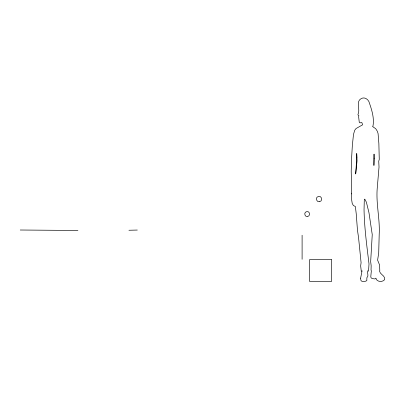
<?xml version="1.0" encoding="UTF-8"?>
<svg xmlns="http://www.w3.org/2000/svg" width="405" height="405" viewBox="0 0 405 405"><rect width="100%" height="100%" fill="white"/><g stroke="black" fill="none" stroke-linecap="round" stroke-linejoin="round"><path stroke-width="0.61" d="M319.439 201.705C322.972 201.346 321.97 195.564 318.517 196.415C314.918 196.957 316.548 202.47 319.307 201.72M307.294 216.498C310.569 216.483 310.174 211.096 306.929 211.562C303.355 211.896 304.813 216.974 307.051 216.498M128.937 230.253L137.305 230.05M20.25 230.01L77.907 230.48M302.1 235.249L302.1 259.281M360.622 278.184L360.84 280.28L361.949 281.384L365.097 281.384L366.803 280.69L366.879 277.663C369.082 275.911 366.965 273.041 367.781 270.742L368.302 271.234L368.57 270.5L369.016 263.974C366.829 245.815 364.378 227.914 364.039 209.628L364.318 199.25L364.839 199.189L366.368 202.161L368.96 212.66L372.246 234.627L370.671 261.61L371.162 265.705L371.041 270.16L371.344 270.793L370.793 276.569L371.041 277.759L372.19 278.579L375.096 278.959L375.85 278.164L376.944 280.128C379.08 282.103 382.766 281.87 384.659 279.652C385.509 275.633 380.123 274.671 379.475 271.056L379.799 270.707L379.576 264.976L377.602 260.132L378.71 252.978L379.201 234.318C380.047 218.827 375.865 203.411 377.252 187.996L379.024 167.052L378.736 161.149L379.252 159.408L378.867 143.522L378.078 133.569L377.374 131.321L375.708 128.699L372.62 126.588L372.934 126.345C374.544 117.895 371.613 109.396 368.869 101.493C367.451 98.79 364.141 96.861 361.225 98.567C355.317 101.842 360.693 109.446 357.934 114.514L358.167 115.141L358.85 115.46L358.658 116.994L359.265 122.234L359.949 122.872L361.842 122.528L362.612 124.816L356.051 128.532L354.729 130.233L353.479 134.485L352.35 145.435L351.641 157.459L351.206 171.128L351.697 192.896L351.378 193.134L351.484 193.894L351.712 193.742L351.651 199.766L352.218 203.437L353.403 205.563L355.372 206.494L356.228 213.779L357.458 230.096L358.577 237.806L361.083 262.683L360.663 265.923L361.3 271.406L362.075 270.778L360.622 278.184M331.533 259.686L331.427 281.596L309.511 281.384L309.511 259.686L331.533 259.686M374.099 158.223L373.921 165.453L374.048 154.077L374.099 158.223M356.8 157.307L355.686 174.008L357.053 160.82L356.714 153.46L356.8 157.307"/></g></svg>
